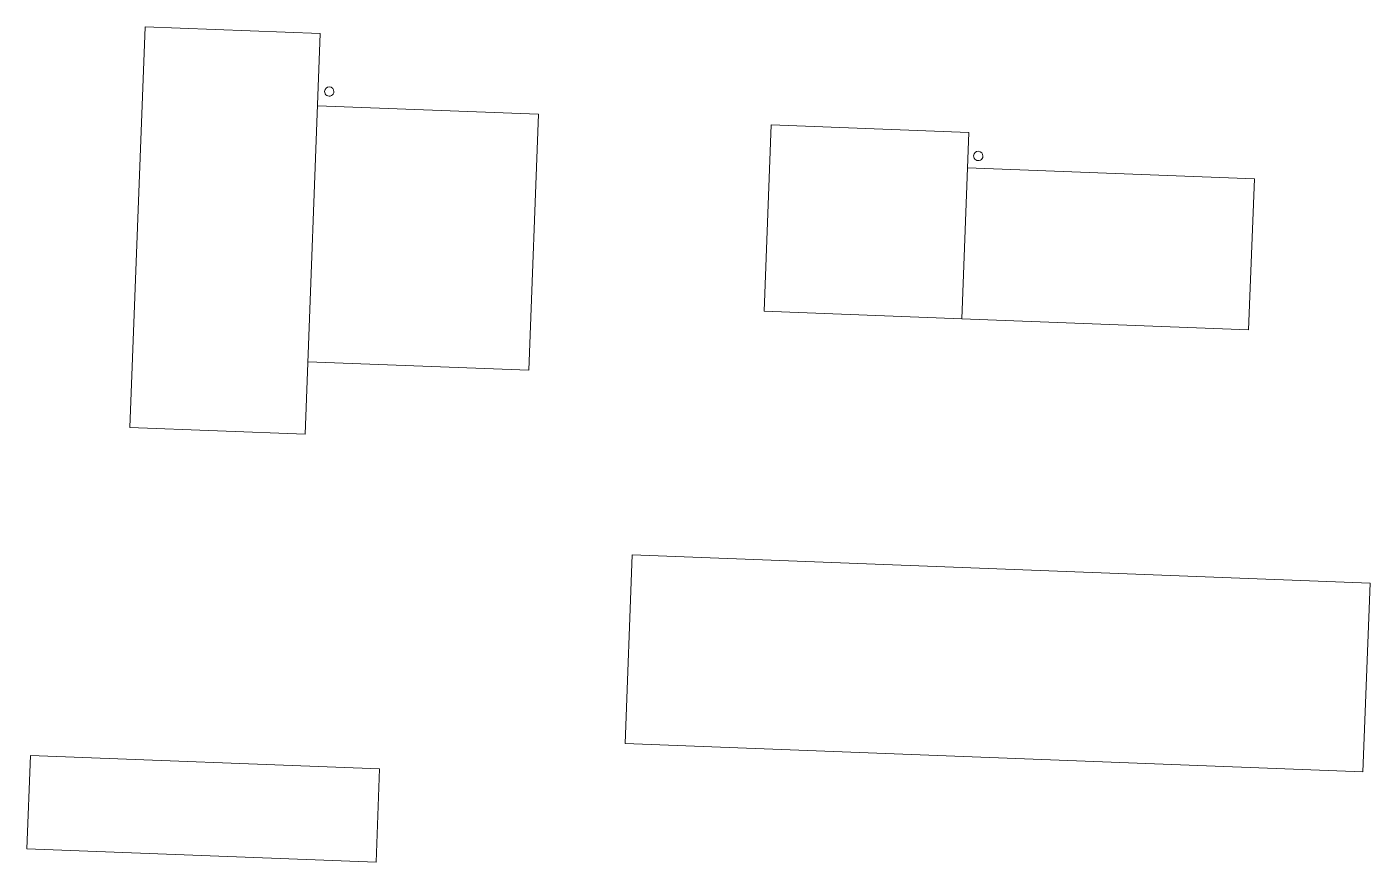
# Model space of a CAD drawing. Header units: millimetres. Extents: x 25533 to 31300, y 19666 to 23249.
import ezdxf

# ---------------------------------------------------------------- set-up
doc = ezdxf.new("R2010")
doc.units = ezdxf.units.MM
doc.header["$MEASUREMENT"] = 0
doc.layers.add('E-ELEC-EQPM', color=71, linetype='Continuous', lineweight=13)

# ---------------------------------------------------------------- blocks, each defined once
blk = doc.blocks.new('BVN_Equipment_Plotter DWC842 MFD_EX-016 - EX-016_1-3151593-GA PLAN - LEVEL 11')
at = {"layer": 'E-ELEC-EQPM'}
for p, q in [((-65, 537.7), (-817, 537.7)), ((-817, 537.7), (-817, -1182.3)), ((-65, -1182.3), (-65, 537.7)), ((884, 227.5), (-65, 227.5)), ((884, -872.2), (884, 227.5)), ((-65, -872.2), (884, -872.2)), ((-817, -1182.3), (-65, -1182.3))]:
    blk.add_line(p, q, dxfattribs=at)
blk = doc.blocks.new('Cables - Cables-5705921-GA PLAN - LEVEL 11')
at = {"layer": 'E-ELEC-EQPM'}
for start, end in [(0, 180), (180, 0)]:
    blk.add_arc((-55091.1, 21535.2), 20, start, end, dxfattribs=at)
blk = doc.blocks.new('BVN_Equipment_Scanner 7740 MFD_EX-015 - BVN_Equipment_Scanner 7740 MFD_EX-015-8113153-GA PLAN - LEVEL 11')
at = {"layer": 'E-ELEC-EQPM'}
for p, q in [((-290.6, 530.5), (-1140.6, 530.5)), ((-1140.6, 530.5), (-1140.6, -269.5)), ((-290.6, -269.5), (-290.6, 530.5)), ((941.4, 378.5), (-290.6, 378.5)), ((941.4, -269.5), (941.4, 378.5)), ((-1140.6, -269.5), (-290.6, -269.5)), ((-290.6, -269.5), (941.4, -269.5))]:
    blk.add_line(p, q, dxfattribs=at)
blk = doc.blocks.new('Cables2 - Cables-10032747-GA PLAN - LEVEL 11')
at = {"layer": 'E-ELEC-EQPM'}
for start, end in [(0, 180), (180, 0)]:
    blk.add_arc((-55091.1, 21535.2), 20, start, end, dxfattribs=at)
blk = doc.blocks.new('Papercutter_MFD - Papercutter_MFD-8045850-GA PLAN - LEVEL 11')
at = {"layer": 'E-ELEC-EQPM'}
for p, q in [((200, 860), (-200, 860)), ((-200, 860), (-200, -640)), ((200, -640), (200, 860)), ((-200, -640), (200, -640))]:
    blk.add_line(p, q, dxfattribs=at)
blk = doc.blocks.new('BVN_Equipment_Printer J75 - BVN_Equipment_Printer J75-4317960-GA PLAN - LEVEL 11')
at = {"layer": 'E-ELEC-EQPM'}
for p, q in [((1660, 433), (-1510, 433)), ((-1510, 433), (-1510, -377)), ((1660, -377), (1660, 433)), ((-1510, -377), (1660, -377))]:
    blk.add_line(p, q, dxfattribs=at)

msp = doc.modelspace()

# ---------------------------------------------------------------- block references
at = {"layer": 'E-ELEC-EQPM'}
for name, p, rotation in [('BVN_Equipment_Plotter DWC842 MFD_EX-016 - EX-016_1-3151593-GA PLAN - LEVEL 11', (26837.3, 22681.1), 357.816525054261), ('Cables - Cables-5705921-GA PLAN - LEVEL 11', (81062, -646.5), 357.816525054261), ('BVN_Equipment_Scanner 7740 MFD_EX-015 - BVN_Equipment_Scanner 7740 MFD_EX-015-8113153-GA PLAN - LEVEL 11', (29847.9, 22255.2), 357.816525054261), ('Cables2 - Cables-10032747-GA PLAN - LEVEL 11', (83848.1, -922.9), 357.816525054261), ('BVN_Equipment_Printer J75 - BVN_Equipment_Printer J75-4317960-GA PLAN - LEVEL 11', (29624.5, 20493.8), 357.816525054261), ('Papercutter_MFD - Papercutter_MFD-8045850-GA PLAN - LEVEL 11', (26400.2, 19890), 87.81652505425932)]:
    msp.add_blockref(name, p, dxfattribs=dict(at, rotation=rotation))

doc.saveas('drawing.dxf')
